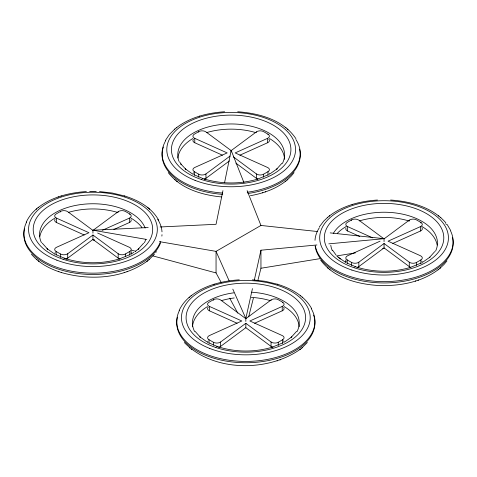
<?xml version="1.0" encoding="UTF-8"?>
<svg xmlns="http://www.w3.org/2000/svg" width="477" height="477" viewBox="0 0 477 477"><rect width="100%" height="100%" fill="white"/><g stroke="black" fill="none" stroke-linecap="round" stroke-linejoin="round"><path stroke-width="0.72" d="M345.807 262.171L345.807 259.971M222.938 190.651L216.051 224.291L160.093 226.98M224.554 182.733L231.166 150.41L243.932 182.572M245.834 321.42L245.834 318.481L252.446 288.609M254.336 280.077L260.949 250.21L316.907 244.969M248.666 316.823L253.388 298.137M257.801 280.697L260.949 268.241L260.949 250.21M26.241 222.193C28.59 216.993 32.275 212.456 36.646 208.813M179.131 310.461C181.481 305.262 185.159 300.725 189.536 297.082M165.364 140.518L169.401 134.484L174.868 129.017M143.637 243.151L138.205 249.209L138.89 248.642L135.319 251.397M281.859 163.349L276.421 169.407L277.107 168.846L270.238 173.676M319.31 226.933L323.794 221.024L327.753 217.285M296.527 331.42L291.089 337.477L291.775 336.911L284.906 341.747M434.744 251.617L429.306 257.675L429.992 257.115L423.123 261.945M155.83 252.458L156.373 251.659M294.047 172.656L291.191 176.144L287.071 180.02M446.937 260.925L444.081 264.413L439.961 268.283M154.476 254.223L148.854 259.816M307.361 342.492L301.738 348.085M38.065 207.65C51.778 197.031 69.338 192.678 86.385 191.563M176.287 127.854C189.995 117.229 207.561 112.876 224.601 111.761M61.253 272.486C89.688 280.78 123.197 278.801 147.614 260.83M250.389 195.713C263.024 193.388 275.676 189.113 285.836 181.027M190.955 295.919C204.663 285.3 222.228 280.947 239.269 279.832M329.172 216.123C342.88 205.498 360.445 201.145 377.492 200.03M184.307 342.492C212.921 372.054 268.002 372.298 300.504 349.098M320.627 260.132C333.644 277.727 356.695 283.976 377.563 285.443C398.808 286.421 421.501 282.509 438.721 269.296M36.139 209.236L38.559 207.245M174.355 129.434L176.776 127.442M146.952 261.372L149.54 259.255M285.174 181.576L287.756 179.453M189.023 297.505L191.45 295.513M327.24 217.703L329.667 215.711M299.842 349.641L302.424 347.518M438.059 269.845L440.647 267.722M129.792 214.537L129.792 213.982L125.385 211.442A4.824 2.784 0 0 0 118.171 211.699L92.949 230.403L67.722 211.699A4.824 2.784 0 0 0 60.507 211.442L56.101 213.982A4.824 2.784 0 0 0 56.554 218.15L56.554 222.556L84.22 234.994M56.554 218.15L88.949 232.71L56.554 247.277A4.824 2.784 0 0 0 56.101 251.445L60.507 253.985A4.824 2.784 0 0 0 67.722 253.728L92.949 235.024L118.171 253.728A4.824 2.784 0 0 0 125.385 253.985L129.792 251.445A4.824 2.784 0 0 0 129.345 247.277L97.624 233.014M65.701 259.005A4.824 2.784 0 0 0 67.722 258.129L92.949 239.43L92.949 235.024M268.008 134.735L268.008 134.186L263.608 131.64A4.824 2.784 0 0 0 256.387 131.902L231.166 150.601L205.945 131.902A4.824 2.784 0 0 0 198.724 131.64L194.324 134.186A4.824 2.784 0 0 0 194.771 138.348L194.771 142.754L222.443 155.192M194.771 138.348L227.165 152.914L194.771 167.475A4.824 2.784 0 0 0 194.324 171.642L198.724 174.183A4.824 2.784 0 0 0 205.945 173.926L229.992 156.092M204.389 179.084A4.824 2.784 0 0 0 205.945 178.332L229.407 160.934M282.676 302.8L282.676 302.251L278.276 299.711A4.824 2.784 0 0 0 271.055 299.967L245.834 318.672L220.612 299.967A4.824 2.784 0 0 0 213.392 299.711L208.992 302.251A4.824 2.784 0 0 0 209.439 306.419L209.439 310.825L237.111 323.263M209.439 306.419L241.833 320.979L209.439 335.546A4.824 2.784 0 0 0 208.992 339.707L213.392 342.253A4.824 2.784 0 0 0 220.612 341.991L245.834 323.293L271.055 341.991A4.824 2.784 0 0 0 278.276 342.253L282.676 339.707A4.824 2.784 0 0 0 282.229 335.546L249.835 320.979L282.229 306.419A4.824 2.784 0 0 0 282.676 302.251M218.585 347.274A4.824 2.784 0 0 0 220.612 346.397L245.834 327.699L245.834 323.293M420.899 223.003L420.899 222.449L416.493 219.909A4.824 2.784 0 0 0 409.278 220.165L384.051 238.87L358.829 220.165A4.824 2.784 0 0 0 351.615 219.909L347.208 222.449A4.824 2.784 0 0 0 347.655 226.617L347.655 231.023L359.807 236.485M380.05 241.183L347.655 255.744A4.824 2.784 0 0 0 347.208 259.911L351.615 262.451A4.824 2.784 0 0 0 358.829 262.195L384.051 243.491L409.278 262.195A4.824 2.784 0 0 0 416.493 262.451L420.899 259.911A4.824 2.784 0 0 0 420.446 255.744L388.051 241.183L420.446 226.617A4.824 2.784 0 0 0 420.899 222.449M357.04 267.418A4.824 2.784 0 0 0 358.829 266.601L384.051 247.897L384.051 243.491M132.016 253.478L133.888 252.345M233.509 156.963L256.387 173.926A4.824 2.784 0 0 0 263.608 174.183L268.008 171.642A4.824 2.784 0 0 0 267.561 167.475L235.167 152.914L267.561 138.348A4.824 2.784 0 0 0 268.008 134.186M317.604 231.542L260.949 225.454L216.051 251.373L159.396 241.636M268.271 174.755L257.21 179.257M130.054 254.557L118.994 259.053M421.161 263.024L410.101 267.525M282.939 342.826L271.878 347.322M239.889 155.192L267.561 142.754A4.824 2.784 0 0 0 268.778 139.165M102.346 230.284L129.345 218.15A4.824 2.784 0 0 0 129.792 213.982M113.818 229.532L129.345 222.556A4.824 2.784 0 0 0 130.978 219.515M392.78 243.461L420.446 231.023A4.824 2.784 0 0 0 421.901 227.702M254.557 323.263L282.229 310.825A4.824 2.784 0 0 0 283.571 307.367M199.249 116.257L199.601 116.138M58.134 197.001L58.522 196.876M61.026 196.053L61.384 195.94M262.386 192.845L262.863 192.684M265.212 191.915L265.731 191.748M124.163 272.641L124.64 272.486M126.995 271.717L127.514 271.544M352.133 204.526L352.491 204.406M213.917 284.322L214.268 284.209M415.27 281.108L415.747 280.953M418.096 280.184L418.621 280.017M277.054 360.91L277.531 360.755M279.88 359.986L280.398 359.813M257.693 179.096C240.521 184.229 221.811 184.229 204.639 179.096M119.471 258.898C102.299 264.025 83.594 264.025 66.422 258.898M410.578 267.364C393.406 272.498 374.701 272.498 357.529 267.364M272.361 347.167C254.384 352.515 234.708 352.33 216.904 346.38L217.429 346.552L208.729 342.826M260.949 268.241L319.703 258.695M336.488 255.964L355.377 252.899M382.655 248.463L384.051 248.237M328.796 243.854L384.051 238.679L384.051 241.618M92.949 233.152L92.949 230.212L148.204 227.553M89.664 191.42L96.235 191.42M94.345 239.8L92.949 239.77L94.345 240.146M237.731 111.761C259.178 113.282 283.32 119.793 295.913 138.664M390.615 200.03C410.619 201.401 432.156 207.125 445.822 222.753M99.508 191.563L112.381 193.042L124.867 196.053M252.399 279.832L265.272 281.311L277.751 284.322M221.447 196.941C201.908 195.039 180.795 188.791 168.286 172.662M330.191 232.895L384.051 238.679M92.949 230.212L146.809 239.472M131.419 250.133L135.617 251.26M153.099 255.97L216.051 272.927L221.328 282.688M202.236 178.315L205.122 179.257M355.126 266.577L358.006 267.525M124.509 195.94C138.008 200.119 151.746 207.507 158.752 220.314M277.399 284.209C290.892 288.388 304.642 295.776 311.636 308.583M64.019 258.111L66.899 259.053M31.422 254.223C38.554 262.672 48.541 268.211 58.904 271.717M58.379 271.544L61.73 272.641M202.761 178.481L194.061 174.755M355.645 266.75L346.946 263.024M64.544 258.284L55.839 254.557M347.655 226.617L372.626 237.844M344.984 261.945L338.11 257.115L340.334 258.939L339.672 258.391M192.094 173.676L185.225 168.846L185.911 169.407L180.878 163.975L181.427 164.774L179.644 161.9M206.768 341.747L199.893 336.911L200.578 337.477L195.141 331.42M53.877 253.478L47.008 248.642L47.694 249.209L42.256 243.151M384.051 247.897L409.278 266.601A4.824 2.784 0 0 0 410.828 267.353M235.859 163.11L256.387 178.332A4.824 2.784 0 0 0 257.944 179.084M245.834 327.699L271.055 346.397A4.824 2.784 0 0 0 273.082 347.274M92.949 239.43L118.171 258.129A4.824 2.784 0 0 0 119.96 258.951M149.76 209.236L147.333 207.245M438.441 215.711L438.935 216.123M440.354 217.285L440.867 217.703M285.55 127.442L286.045 127.854M287.464 129.017L287.977 129.434M327.461 267.722L328.146 268.283M329.386 269.296L330.048 269.845M174.576 179.453L175.262 180.02M176.496 181.027L177.158 181.576M300.224 295.513L300.713 295.919M302.138 297.082L302.645 297.505M189.244 347.518L189.929 348.085M191.164 349.098L191.826 349.641M36.353 259.255L37.039 259.816M38.279 260.83L38.941 261.372M337.37 256.376L338.795 257.675M336.052 255.034L332.535 250.169M447.176 224.524L450.759 230.665M229.705 298.185L237.767 313.109M229.085 280.732L216.051 251.373L216.051 272.927M232.806 289.122L245.834 318.481M247.122 190.615L260.949 225.454M420.899 259.911L420.899 263.578M420.446 226.617L420.446 231.023M416.493 262.451L416.493 265.48M409.278 220.165L409.278 220.72M409.278 262.195L409.278 266.601M358.829 262.195L358.829 266.601M351.615 219.909L351.615 220.463M351.615 262.451L351.615 265.391M347.208 259.911L347.208 263.489M282.676 339.707L282.676 343.38M282.229 306.419L282.229 310.825M278.276 342.253L278.276 345.557M271.055 299.967L271.055 300.516M271.055 341.991L271.055 346.397M268.008 171.642L268.008 175.315M267.561 138.348L267.561 142.754M263.608 174.183L263.608 177.211M256.387 131.902L256.387 132.451M256.387 173.926L256.387 178.332M231.166 150.41L231.166 151.883M220.612 341.991L220.612 346.397M213.392 299.711L213.392 300.26M213.392 342.253L213.392 345.187M208.992 339.707L208.992 343.291M205.945 173.926L205.945 178.332M198.724 131.64L198.724 132.195M198.724 174.183L198.724 177.122M194.324 171.642L194.324 175.22M131.193 251.504L131.193 253.704M129.792 251.445L129.792 255.112M129.345 218.15L129.345 222.556M125.385 253.985L125.385 256.739M118.171 211.699L118.171 212.253M118.171 253.728L118.171 258.129M67.722 253.728L67.722 258.129M60.507 211.442L60.507 211.991M60.507 253.985L60.507 257.652M56.101 251.445L56.101 255.022M56.554 222.556A4.824 2.784 0 0 1 55.099 219.235M54.789 254.432A4.824 2.784 0 0 1 55.135 252.715M130.948 252.989A4.824 2.784 0 0 1 131.103 254.432M209.439 310.825A4.824 2.784 0 0 1 208.222 307.236M207.674 342.701A4.824 2.784 0 0 1 207.829 341.258M283.535 340.846A4.824 2.784 0 0 1 283.994 342.701M347.655 231.023A4.824 2.784 0 0 1 346.022 227.982M345.819 262.606A4.824 2.784 0 0 1 346.052 261.456M421.865 261.181A4.824 2.784 0 0 1 422.151 263.048M194.771 142.754A4.824 2.784 0 0 1 193.429 139.296M193.066 174.779A4.824 2.784 0 0 1 193.465 172.775M269.171 173.187A4.824 2.784 0 0 1 269.398 174.338M39.841 236.586A53.394 30.826 0 0 1 55.195 217.971M68.36 212.408A53.394 30.826 0 0 1 117.539 212.408M130.704 217.971A53.394 30.826 0 0 1 141.949 227.523M162.001 234.684A69.099 39.895 0 0 1 161.87 236.109M160.463 241.744A69.099 39.895 0 0 1 75.861 271.914A69.099 39.895 0 0 1 26.646 222.026M157.69 219.319A69.099 39.895 0 0 1 162.001 231.84M145.652 239.52A53.394 30.826 0 0 1 144.436 242.739M41.457 242.739A53.394 30.826 0 0 1 80.208 204.651A53.394 30.826 0 0 1 145.121 228.036M160.463 243.067A69.099 39.895 0 0 1 80.679 273.846A69.099 39.895 0 0 1 24.554 228.906M192.487 326.763A53.394 30.826 0 0 1 207.519 306.568M221.245 300.677A53.394 30.826 0 0 1 234.231 297.946M251.349 297.374A53.394 30.826 0 0 1 270.423 300.677M284.149 306.568A53.394 30.826 0 0 1 299.18 326.763M311.237 308.661A69.099 39.895 0 0 1 247.313 361.417A69.099 39.895 0 0 1 179.537 310.294M251.54 292.204A53.394 30.826 0 0 1 297.064 331.539M194.604 331.539A53.394 30.826 0 0 1 233.867 292.812M313.604 315.07A69.099 39.895 0 0 1 247.682 362.735A69.099 39.895 0 0 1 177.438 317.175M337.364 233.277A53.394 30.826 0 0 1 346.296 226.438M359.461 220.875A53.394 30.826 0 0 1 409.308 221.078M421.805 226.438A53.394 30.826 0 0 1 437.159 245.053M450.622 231.041A69.099 39.895 0 0 1 397.049 280.911A69.099 39.895 0 0 1 315.351 245.995M314.999 240.307A69.099 39.895 0 0 1 319.31 227.791M445.619 223.618A69.099 39.895 0 0 1 446.49 224.643M333.393 233.319A53.394 30.826 0 0 1 399.553 213.559A53.394 30.826 0 0 1 435.543 251.212M332.32 250.681A53.394 30.826 0 0 1 330.794 245.256M452.446 237.373A69.099 39.895 0 0 1 391.438 282.718A69.099 39.895 0 0 1 315.13 245.899M177.873 158.054A53.394 30.826 0 0 1 192.851 138.503M206.577 132.606A53.394 30.826 0 0 1 255.755 132.606M269.481 138.503A53.394 30.826 0 0 1 284.548 159.33M295.907 139.522A69.099 39.895 0 0 1 247.229 192.261M222.729 193.06A69.099 39.895 0 0 1 165.763 140.596M178.994 161.339A53.394 30.826 0 0 1 233.074 123.978A53.394 30.826 0 0 1 282.396 163.474M299.562 149.11A69.099 39.895 0 0 1 247.915 193.489M222.729 194.377A69.099 39.895 0 0 1 163.396 146.999M56.87 260.18A64.371 37.164 0 0 0 157.154 232.055A64.371 37.164 0 0 0 64.818 195.975A64.371 37.164 0 0 0 56.87 260.18M63.077 259.273A59.744 34.493 0 0 0 152.688 229.401A59.744 34.493 0 0 0 63.077 199.529A59.744 34.493 0 0 0 63.077 259.273M209.755 348.448A64.371 37.164 0 0 0 310.038 320.323A64.371 37.164 0 0 0 217.709 284.244A64.371 37.164 0 0 0 209.755 348.448M215.962 347.542A59.744 34.493 0 0 0 305.578 317.67A59.744 34.493 0 0 0 215.962 287.798A59.744 34.493 0 0 0 215.962 347.542M351.871 270.054A64.371 37.164 0 0 0 448.422 237.874A64.371 37.164 0 0 0 351.871 205.688A64.371 37.164 0 0 0 351.871 270.054M354.184 267.74A59.744 34.493 0 0 0 443.795 237.874A59.744 34.493 0 0 0 354.184 208.002A59.744 34.493 0 0 0 354.184 267.74M195.087 180.378A64.371 37.164 0 0 0 295.37 152.252A64.371 37.164 0 0 0 203.041 116.173A64.371 37.164 0 0 0 195.087 180.378M201.294 179.471A59.744 34.493 0 0 0 290.91 149.605A59.744 34.493 0 0 0 201.294 119.733A59.744 34.493 0 0 0 201.294 179.471"/></g></svg>
